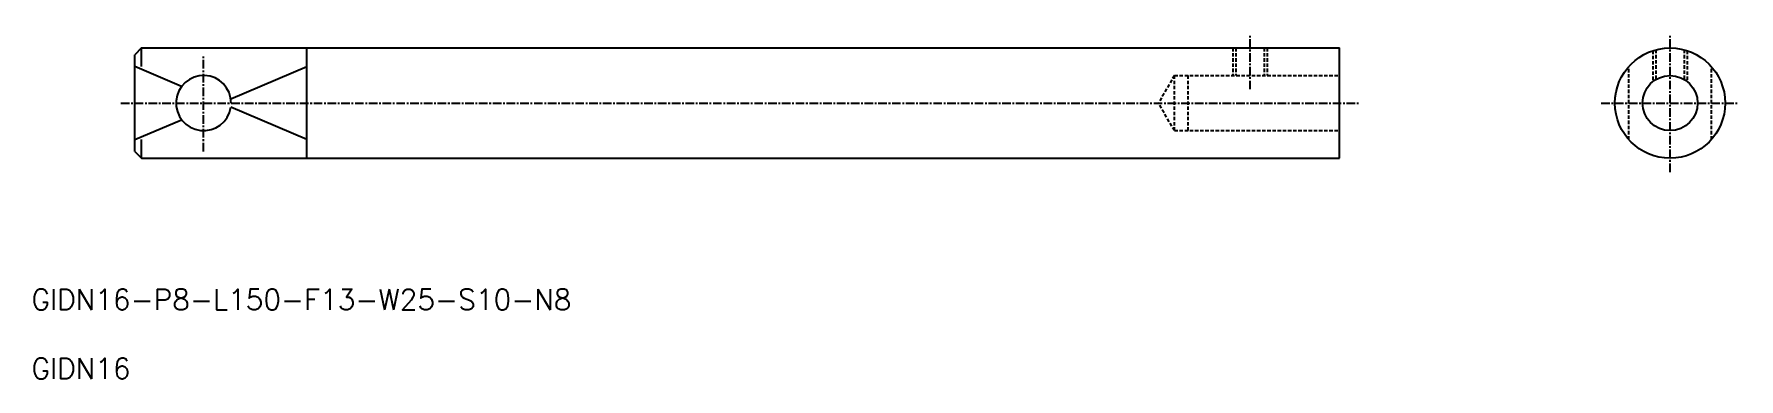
# Model space of a CAD drawing. Extents: x 10 to 258, y 10 to 60.
import ezdxf

# ---------------------------------------------------------------- set-up
doc = ezdxf.new("R2010")
doc.units = 0
doc.linetypes.add('CENTER', pattern=[2, 1.25, -0.25, 0.25, -0.25])
doc.linetypes.add('DASHED', pattern=[0.75, 0.5, -0.25])
doc.layers.get('0').update_dxf_attribs({"linetype": 'CONTINUOUS'})
doc.layers.add('CENTER', color=1, linetype='CENTER')
doc.styles.get("Standard").update_dxf_attribs({"font": 'txt.shx'})

msp = doc.modelspace()

# ---------------------------------------------------------------- linework, layer by layer
at = {"color": 7, "linetype": 'CONTINUOUS'}
for p, q in [((26, 58), (25, 57)), ((25, 43), (25, 57)), ((26, 58), (200, 58)), ((26, 55.29), (26, 58)), ((50, 42), (50, 58)), ((200, 42), (200, 58)), ((200, 42), (200, 58)), ((26, 42), (26, 44.71)), ((25, 43), (26, 42)), ((26, 42), (200, 42))]:
    msp.add_line(p, q, dxfattribs=at)
at = {"color": 3, "linetype": 'DASHED'}
for p, q in [((184.5, 58), (184.5, 54)), ((184.93, 58), (184.93, 54)), ((189.07, 58), (189.07, 54)), ((189.5, 58), (189.5, 54)), ((245.5, 57.6), (245.5, 53.12)), ((245.93, 57.73), (245.93, 53.42)), ((250.07, 57.73), (250.07, 53.42)), ((250.5, 57.6), (250.5, 53.12)), ((242, 44.71), (242, 55.29)), ((254, 44.71), (254, 55.29)), ((176, 54), (173.69, 50)), ((176, 46), (176, 54)), ((176, 54), (200, 54)), ((178, 46), (178, 54)), ((176, 46), (173.69, 50)), ((176, 46), (200, 46))]:
    msp.add_line(p, q, dxfattribs=at)
at = {"color": 3, "linetype": 'CONTINUOUS'}
for p, q in [((31.81, 52.41), (25, 55.29)), ((38.95, 50.61), (50, 55.29)), ((25, 44.71), (31.81, 47.59)), ((50, 44.71), (38.95, 49.39))]:
    msp.add_line(p, q, dxfattribs=at)
at = {"color": 7, "linetype": 'CONTINUOUS'}
for radius in [8, 4]:
    msp.add_circle((248, 50), radius, dxfattribs=at)
msp.add_arc((35, 50), 4, 0, 351.1578, dxfattribs=at)
at = {"layer": 'CENTER', "color": 1, "linetype": 'CENTER'}
for p, q in [((187, 52), (187, 60)), ((248, 40), (248, 60)), ((35, 43), (35, 57)), ((23, 50), (202.87, 50)), ((238, 50), (258, 50))]:
    msp.add_line(p, q, dxfattribs=at)

# ---------------------------------------------------------------- texts
at = {"color": 7, "linetype": 'CONTINUOUS'}
for s, p in [('GIDN16-P8-L150-F13-W25-S10-N8', (10, 20)), ('GIDN16', (10, 10))]:
    msp.add_text(s, height=3, dxfattribs=at).set_placement(p)

doc.saveas('drawing.dxf')
